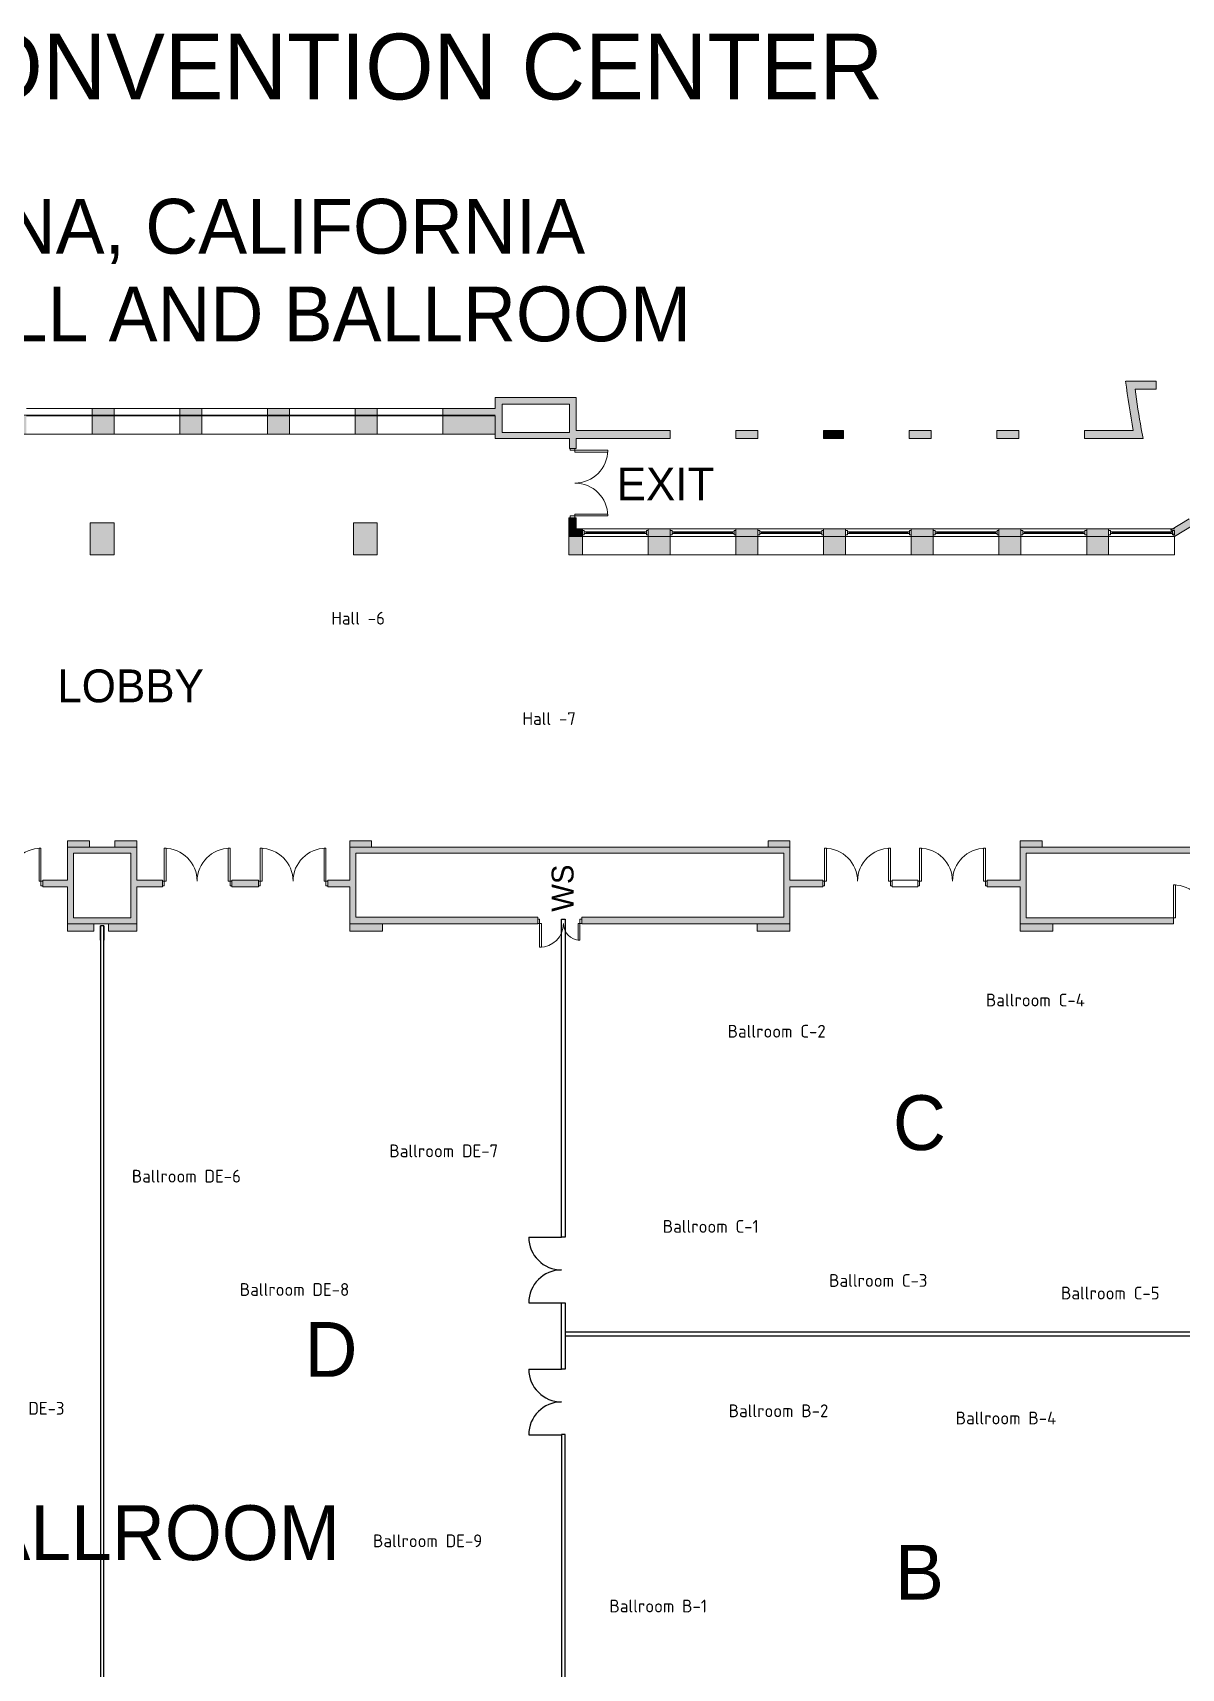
# Model space of a CAD drawing. Header units: inches. Extents: x 619 to 4391, y -2787 to -96.
# Drawn here: x 2310 to 3568, y -1887 to -96 of the extents above; entities that cross this region are included whole.
import ezdxf
from ezdxf.enums import TextEntityAlignment as Align

# ---------------------------------------------------------------- set-up
doc = ezdxf.new("R2010")
doc.units = ezdxf.units.IN
doc.header["$LTSCALE"] = 100
doc.header["$MEASUREMENT"] = 0
doc.linetypes.add('DASHED', pattern=[19.05, 12.7, -6.35])
for name, color, linetype, lineweight, true_color in [('AP-Name', 176, 'CONTINUOUS', 18, 0x000080), ('bldg_airwall_text', 176, 'CONTINUOUS', 25, 0x000080), ('bldg_text1', 96, 'CONTINUOUS', 25, 0x008000), ('bldg_title', 96, 'CONTINUOUS', 25, 0x008000)]:
    doc.layers.add(name, color=color, linetype=linetype, lineweight=lineweight, true_color=true_color)
for name, color, linetype, lineweight in [('bldg_airwall', 52, 'DASHED', 25), ('bldg_doors', 7, 'CONTINUOUS', 13), ('bldg_glass', 7, 'CONTINUOUS', 13), ('bldg_text90', 94, 'CONTINUOUS', 25), ('bldg_wallint', 7, 'CONTINUOUS', 13), ('bldg_wallintsol', 7, 'CONTINUOUS', 13)]:
    doc.layers.add(name, color=color, linetype=linetype, lineweight=lineweight)
doc.styles.add('bldgtx36', font='bldgtx36')
doc.styles.add('iso3098', font='iso3098')
doc.styles.add('showtx60', font='showtx60')

msp = doc.modelspace()

# ---------------------------------------------------------------- hatches: boundary and pattern name
at = {"layer": 'bldg_wallintsol'}
h = msp.add_hatch(color=256, dxfattribs=at)
edge = h.paths.add_edge_path(flags=0)
edge.add_line((3517.4, -486.3), (3540.4, -486.3))
edge.add_line((3540.4, -486.3), (3540.4, -477.3))
edge.add_line((3540.4, -477.3), (3507.1, -477.3))
edge.add_arc((4745, -315.3), 1248.5, 187.4556, 189.9629)
edge.add_line((3515.3, -531.3), (3462.2, -531.3))
edge.add_line((3462.2, -531.3), (3462.2, -540.3))
edge.add_line((3462.2, -540.3), (3526.1, -540.3))
edge.add_line((3526.1, -540.3), (3524.2, -529.8))
edge.add_arc((4745, -315.3), 1239.5, 187.9299, 189.9629, ccw=False)
h = msp.add_hatch(color=256, dxfattribs=at)
h.paths.add_polyline_path([(2905.6, -495.3), (2816.9, -495.3), (2816.9, -507.3), (2759.5, -507.3), (2759.5, -515.5), (2816.9, -515.5), (2816.9, -540.3), (2898.1, -540.3), (2898.1, -551), (2905.6, -551), (2905.6, -540.3), (3008.4, -540.3), (3008.4, -531.3), (2905.6, -531.3)], flags=0)
h.paths.add_polyline_path([(2898.1, -533.7), (2824.4, -533.7), (2824.4, -502.8), (2898.1, -502.8)], flags=0)
h = msp.add_hatch(color=256, dxfattribs=at)
h.paths.add_polyline_path([(2207.5, -515.5), (2183.5, -515.5), (2183.5, -535.3), (2207.5, -535.3)], flags=0)
h.paths.add_polyline_path([(2303.5, -515.5), (2279.5, -515.5), (2279.5, -535.3), (2303.5, -535.3)], flags=0)
h.paths.add_polyline_path([(2399.5, -515.5), (2375.5, -515.5), (2375.5, -535.3), (2399.5, -535.3)], flags=0)
for points in [[(2399.5, -507.3), (2375.5, -507.3), (2375.5, -515.5), (2399.5, -515.5)], [(2495.5, -507.3), (2471.5, -507.3), (2471.5, -515.5), (2495.5, -515.5)], [(2591.5, -507.3), (2567.5, -507.3), (2567.5, -515.5), (2591.5, -515.5)], [(2687.5, -507.3), (2663.5, -507.3), (2663.5, -515.5), (2687.5, -515.5)], [(2816.9, -515.5), (2759.5, -515.5), (2759.5, -535.3), (2816.9, -535.3)], [(3104.4, -531.3), (3080.4, -531.3), (3080.4, -540.3), (3104.4, -540.3)], [(3198.2, -531.3), (3176.4, -531.3), (3176.4, -540.3), (3198.2, -540.3)], [(3294.2, -531.3), (3270.2, -531.3), (3270.2, -540.3), (3294.2, -540.3)], [(3390.2, -531.3), (3366.2, -531.3), (3366.2, -540.3), (3390.2, -540.3)], [(2399.5, -632.7), (2373.5, -632.7), (2373.5, -667.7), (2399.5, -667.7)], [(2687.5, -632.7), (2661.5, -632.7), (2661.5, -667.7), (2687.5, -667.7)], [(2912.4, -639.3), (2905.6, -639.3), (2905.6, -627), (2897.5, -627), (2897.5, -647.5), (2912.4, -647.5)], [(3008.4, -639.3), (2984.4, -639.3), (2984.4, -647.5), (3008.4, -647.5)], [(3104.4, -639.3), (3080.4, -639.3), (3080.4, -647.5), (3104.4, -647.5)], [(3200.4, -639.3), (3176.4, -639.3), (3176.4, -647.5), (3200.4, -647.5)], [(3296.4, -639.3), (3272.4, -639.3), (3272.4, -647.5), (3296.4, -647.5)], [(3392.4, -639.3), (3368.4, -639.3), (3368.4, -647.5), (3392.4, -647.5)], [(3488.4, -639.3), (3464.4, -639.3), (3464.4, -647.5), (3488.4, -647.5)], [(3580.9, -635), (3576.7, -628.1), (3556.2, -640.5), (3560.4, -647.5)], [(2372.5, -980.7), (2348.5, -980.7), (2348.5, -987.7), (2372.5, -987.7)], [(2424.5, -980.7), (2400.5, -980.7), (2400.5, -987.7), (2424.5, -987.7)], [(2681.5, -980.7), (2657.5, -980.7), (2657.5, -987.7), (2681.5, -987.7)], [(3139.5, -980.7), (3115.5, -980.7), (3115.5, -987.7), (3139.5, -987.7)], [(3415.5, -980.7), (3391.5, -980.7), (3391.5, -987.7), (3415.5, -987.7)], [(3139.5, -1031), (3175.5, -1031), (3175.5, -1023.7), (3139.5, -1023.7), (3139.5, -987.7), (2657.5, -987.7), (2657.5, -1023.7), (2633.5, -1023.7), (2633.5, -1031), (2657.5, -1031), (2657.5, -1071.7), (2863.5, -1071.7), (2863.5, -1064.5), (2664.1, -1064.5), (2664.1, -1023.7), (2664.1, -994.4), (3132.8, -994.4), (3132.8, -1023.7), (3132.8, -1064.5), (2911.5, -1064.5), (2911.5, -1071.7), (3139.5, -1071.7)], [(3559.5, -1065.1), (3398.1, -1065.1), (3398.1, -1023.7), (3398.1, -994.4), (3631.7, -994.4), (3631.7, -987.7), (3391.5, -987.7), (3391.5, -1023.7), (3355.5, -1023.7), (3355.5, -1031), (3391.5, -1031), (3391.5, -1071.7), (3559.5, -1071.7)], [(2557.5, -1023.7), (2552.5, -1023.7), (2533.5, -1023.7), (2528.5, -1023.7), (2528.5, -1031), (2557.5, -1031)], [(2377.5, -1071.7), (2348.5, -1071.7), (2348.5, -1079.7), (2377.5, -1079.7)], [(2424.5, -1071.7), (2393.5, -1071.7), (2393.5, -1079.7), (2424.5, -1079.7)], [(2693.5, -1071.7), (2657.5, -1071.7), (2657.5, -1079.7), (2693.5, -1079.7)], [(3139.5, -1071.7), (3103.5, -1071.7), (3103.5, -1079.7), (3139.5, -1079.7)], [(3427.5, -1071.7), (3391.5, -1071.7), (3391.5, -1079.7), (3427.5, -1079.7)]]:
    msp.add_hatch(color=256, dxfattribs=at).paths.add_polyline_path(points, flags=0)
h = msp.add_hatch(color=256, dxfattribs=at)
h.paths.add_polyline_path([(2495.5, -515.5), (2471.5, -515.5), (2471.5, -535.3), (2495.5, -535.3)], flags=0)
h.paths.add_polyline_path([(2591.5, -515.5), (2567.5, -515.5), (2567.5, -535.3), (2591.5, -535.3)], flags=0)
h.paths.add_polyline_path([(2687.5, -515.5), (2663.5, -515.5), (2663.5, -535.3), (2687.5, -535.3)], flags=0)
h = msp.add_hatch(color=256, dxfattribs=at)
h.paths.add_polyline_path([(2912.4, -647.5), (2897.5, -647.5), (2897.5, -667.7), (2912.4, -667.7)], flags=0)
h.paths.add_polyline_path([(3008.4, -647.5), (2984.4, -647.5), (2984.4, -667.7), (3008.4, -667.7)], flags=0)
h.paths.add_polyline_path([(3104.4, -647.5), (3080.4, -647.5), (3080.4, -667.7), (3104.4, -667.7)], flags=0)
h.paths.add_polyline_path([(3200.4, -647.5), (3176.4, -647.5), (3176.4, -667.7), (3200.4, -667.7)], flags=0)
h = msp.add_hatch(color=256, dxfattribs=at)
h.paths.add_polyline_path([(3296.4, -647.5), (3272.4, -647.5), (3272.4, -667.7), (3296.4, -667.7)], flags=0)
h.paths.add_polyline_path([(3392.4, -647.5), (3368.4, -647.5), (3368.4, -667.7), (3392.4, -667.7)], flags=0)
h.paths.add_polyline_path([(3488.4, -647.5), (3464.4, -647.5), (3464.4, -667.7), (3488.4, -667.7)], flags=0)
h = msp.add_hatch(color=256, dxfattribs=at)
h.paths.add_polyline_path([(2424.5, -1031), (2452.5, -1031), (2452.5, -1023.7), (2424.5, -1023.7), (2424.5, -987.7), (2348.5, -987.7), (2348.5, -1023.7), (2321.5, -1023.7), (2321.5, -1031), (2348.5, -1031), (2348.5, -1071.7), (2424.5, -1071.7)], flags=0)
h.paths.add_polyline_path([(2355.1, -1023.7), (2355.1, -994.4), (2417.8, -994.4), (2417.8, -1023.7), (2417.8, -1065.1), (2355.1, -1065.1)], flags=0)

# ---------------------------------------------------------------- linework, layer by layer
at = {"layer": 'bldg_airwall'}
for p, q in [((2384.5, -1089.7), (2384.5, -1073.7)), ((2388.5, -1073.7), (2388.5, -1089.7)), ((2889.5, -1194.8), (2889.5, -1144.3)), ((2893.5, -1144.3), (2893.5, -1194.8))]:
    msp.add_line(p, q, dxfattribs=at)
at = {"layer": 'bldg_airwall', "linetype": 'CONTINUOUS'}
for p, q in [((2853.5, -1414.7), (2889.5, -1414.7)), ((2853.5, -1486.7), (2889.5, -1486.7)), ((2853.5, -1559.2), (2889.5, -1559.2)), ((2853.5, -1631.2), (2889.5, -1631.2))]:
    msp.add_line(p, q, dxfattribs=at)
at = {"layer": 'bldg_airwall'}
for points in [[(2388.5, -1073.7), (2384.5, -1073.7), (2384.5, -1915.7), (2388.5, -1915.7)], [(2889.5, -1066.7), (2893.5, -1066.7), (2893.5, -1414.7), (2889.5, -1414.7)], [(2889.5, -1486.7), (2893.5, -1486.7), (2893.5, -1559.2), (2889.5, -1559.2)], [(3607.5, -1518.7), (2893.5, -1518.7), (2893.5, -1522.7), (3607.5, -1522.7)], [(2893.5, -1631), (2889.5, -1631), (2889.5, -2497.2), (2893.5, -2497.2)]]:
    msp.add_lwpolyline(points, close=True, dxfattribs=at)
at = {"layer": 'bldg_airwall', "linetype": 'CONTINUOUS'}
for centre, start, end in [((2889.5, -1414.7), 180, 270), ((2889.5, -1486.7), 90, 180), ((2889.5, -1559.2), 180, 270), ((2889.5, -1631.2), 90, 180)]:
    msp.add_arc(centre, 36, start, end, dxfattribs=at)
at = {"layer": 'bldg_doors'}
for p, q in [((2899, -553), (2899, -551)), ((2899, -551), (2904, -551)), ((2904, -553), (2899, -553)), ((2904, -551), (2904, -553)), ((2904, -553), (2904, -555)), ((2940, -553), (2904, -553)), ((2904, -555), (2940, -555)), ((2940, -555), (2940, -553)), ((2899, -625), (2899, -627)), ((2904, -625), (2899, -625)), ((2904, -625), (2904, -623)), ((2904, -623), (2940, -623)), ((2940, -625), (2904, -625)), ((2904, -627), (2904, -625)), ((2940, -623), (2940, -625)), ((2899, -627), (2904, -627)), ((2317.5, -1024.9), (2317.5, -988.9)), ((2317.5, -988.9), (2319.5, -988.9)), ((2319.5, -988.9), (2319.5, -1024.9)), ((2456.5, -988.9), (2454.5, -988.9)), ((2454.5, -988.9), (2454.5, -1024.9)), ((2456.5, -1024.9), (2456.5, -988.9)), ((2524.5, -1024.9), (2524.5, -988.9)), ((2524.5, -988.9), (2526.5, -988.9)), ((2526.5, -988.9), (2526.5, -1024.9)), ((2561.5, -988.9), (2559.5, -988.9)), ((2559.5, -988.9), (2559.5, -1024.9)), ((2561.5, -1024.9), (2561.5, -988.9)), ((2629.5, -1024.9), (2629.5, -988.9)), ((2629.5, -988.9), (2631.5, -988.9)), ((2631.5, -988.9), (2631.5, -1024.9)), ((3179.5, -988.9), (3177.5, -988.9)), ((3177.5, -988.9), (3177.5, -1024.9)), ((3179.5, -1024.9), (3179.5, -988.9)), ((3247.5, -1024.9), (3247.5, -988.9)), ((3247.5, -988.9), (3249.5, -988.9)), ((3249.5, -988.9), (3249.5, -1024.9)), ((3283.5, -988.9), (3281.5, -988.9)), ((3281.5, -988.9), (3281.5, -1024.9)), ((3283.5, -1024.9), (3283.5, -988.9)), ((3351.5, -1024.9), (3351.5, -988.9)), ((3351.5, -988.9), (3353.5, -988.9)), ((3353.5, -988.9), (3353.5, -1024.9)), ((2319.5, -1024.9), (2317.5, -1024.9)), ((2321.5, -1024.9), (2319.5, -1024.9)), ((2319.5, -1024.9), (2319.5, -1029.9)), ((2319.5, -1029.9), (2321.5, -1029.9)), ((2321.5, -1029.9), (2321.5, -1024.9)), ((2452.5, -1029.9), (2452.5, -1024.9)), ((2452.5, -1024.9), (2454.5, -1024.9)), ((2454.5, -1029.9), (2452.5, -1029.9)), ((2454.5, -1024.9), (2456.5, -1024.9)), ((2454.5, -1024.9), (2454.5, -1029.9)), ((2526.5, -1024.9), (2524.5, -1024.9)), ((2528.5, -1024.9), (2526.5, -1024.9)), ((2526.5, -1024.9), (2526.5, -1029.9)), ((2526.5, -1029.9), (2528.5, -1029.9)), ((2528.5, -1029.9), (2528.5, -1024.9)), ((2557.5, -1029.9), (2557.5, -1024.9)), ((2557.5, -1024.9), (2559.5, -1024.9)), ((2559.5, -1029.9), (2557.5, -1029.9)), ((2559.5, -1024.9), (2561.5, -1024.9)), ((2559.5, -1024.9), (2559.5, -1029.9)), ((2631.5, -1024.9), (2629.5, -1024.9)), ((2633.5, -1024.9), (2631.5, -1024.9)), ((2631.5, -1024.9), (2631.5, -1029.9)), ((2631.5, -1029.9), (2633.5, -1029.9)), ((2633.5, -1029.9), (2633.5, -1024.9)), ((3175.5, -1029.9), (3175.5, -1024.9)), ((3175.5, -1024.9), (3177.5, -1024.9)), ((3177.5, -1029.9), (3175.5, -1029.9)), ((3177.5, -1024.9), (3179.5, -1024.9)), ((3177.5, -1024.9), (3177.5, -1029.9)), ((3249.5, -1024.9), (3247.5, -1024.9)), ((3251.5, -1024.9), (3249.5, -1024.9)), ((3249.5, -1024.9), (3249.5, -1029.9)), ((3249.5, -1029.9), (3251.5, -1029.9)), ((3251.5, -1029.9), (3251.5, -1024.9)), ((3279.5, -1029.9), (3279.5, -1024.9)), ((3279.5, -1024.9), (3281.5, -1024.9)), ((3281.5, -1029.9), (3279.5, -1029.9)), ((3281.5, -1024.9), (3283.5, -1024.9)), ((3281.5, -1024.9), (3281.5, -1029.9)), ((3353.5, -1024.9), (3351.5, -1024.9)), ((3355.5, -1024.9), (3353.5, -1024.9)), ((3353.5, -1024.9), (3353.5, -1029.9)), ((3353.5, -1029.9), (3355.5, -1029.9)), ((3355.5, -1029.9), (3355.5, -1024.9)), ((3561.5, -1029.1), (3559.5, -1029.1)), ((3559.5, -1029.1), (3559.5, -1065.1)), ((3561.5, -1065.1), (3561.5, -1029.1)), ((2865.5, -1066.4), (2863.5, -1066.4)), ((2863.5, -1066.4), (2863.5, -1071.4)), ((2863.5, -1071.4), (2865.5, -1071.4)), ((2865.5, -1071.4), (2865.5, -1066.4)), ((2865.5, -1071.4), (2867.5, -1071.4)), ((2865.5, -1097.4), (2865.5, -1071.4)), ((2867.5, -1071.4), (2867.5, -1097.4)), ((2907.5, -1089.4), (2907.5, -1071.4)), ((2907.5, -1071.4), (2909.5, -1071.4)), ((2909.5, -1066.4), (2911.5, -1066.4)), ((2909.5, -1071.4), (2909.5, -1066.4)), ((2909.5, -1071.4), (2909.5, -1089.4)), ((2911.5, -1071.4), (2909.5, -1071.4)), ((2911.5, -1066.4), (2911.5, -1071.4)), ((3559.5, -1065.1), (3561.5, -1065.1)), ((2909.5, -1089.4), (2907.5, -1089.4)), ((2867.5, -1097.4), (2865.5, -1097.4))]:
    msp.add_line(p, q, dxfattribs=at)
for centre, radius, start, end in [((2904, -553), 36, 270, 0), ((2904, -625), 36, 0, 90), ((2319.5, -1024.9), 36, 90, 180), ((2454.5, -1024.9), 36, 0, 90), ((2526.5, -1024.9), 36, 90, 180), ((2559.5, -1024.9), 36, 0, 90), ((2631.5, -1024.9), 36, 90, 180), ((3177.5, -1024.9), 36, 0, 90), ((3249.5, -1024.9), 36, 90, 180), ((3281.5, -1024.9), 36, 0, 90), ((3353.5, -1024.9), 36, 90, 180), ((3559.5, -1065.1), 36, 0, 90), ((2865.5, -1071.4), 26, -90, 0), ((2909.5, -1071.4), 18, 180, 270)]:
    msp.add_arc(centre, radius, start, end, dxfattribs=at)
at = {"layer": 'bldg_glass'}
for p, q in [((2375.5, -507.3), (2303.5, -507.3)), ((2375.5, -515.5), (2303.5, -515.5)), ((2471.5, -507.3), (2399.5, -507.3)), ((2471.5, -515.5), (2399.5, -515.5)), ((2567.5, -507.3), (2495.5, -507.3)), ((2567.5, -515.5), (2495.5, -515.5)), ((2663.5, -507.3), (2591.5, -507.3)), ((2663.5, -515.5), (2591.5, -515.5)), ((2759.5, -507.3), (2687.5, -507.3)), ((2759.5, -515.5), (2687.5, -515.5)), ((2984.4, -639.3), (2912.4, -639.3)), ((2912.4, -645.8), (2912.4, -641)), ((2912.4, -641), (2914.4, -641)), ((2914.4, -641), (2914.4, -645.8)), ((2914.4, -644.4), (2914.4, -642.4)), ((2914.4, -642.4), (2982.4, -642.4)), ((2982.4, -644.4), (2914.4, -644.4)), ((2916.3, -642.4), (2916.3, -644.4)), ((2980.5, -643.4), (2916.3, -643.4)), ((2980.5, -642.4), (2980.5, -644.4)), ((2984.4, -641), (2982.4, -641)), ((2982.4, -641), (2982.4, -645.8)), ((2982.4, -642.4), (2982.4, -644.4)), ((2984.4, -645.8), (2984.4, -641)), ((3080.4, -639.3), (3008.4, -639.3)), ((3008.4, -645.8), (3008.4, -641)), ((3008.4, -641), (3010.4, -641)), ((3008.4, -645.8), (3008.4, -641)), ((3010.4, -641), (3010.4, -645.8)), ((3010.4, -644.4), (3010.4, -642.4)), ((3010.4, -642.4), (3078.4, -642.4)), ((3078.4, -644.4), (3010.4, -644.4)), ((3012.3, -642.4), (3012.3, -644.4)), ((3076.5, -643.4), (3012.3, -643.4)), ((3076.5, -642.4), (3076.5, -644.4)), ((3080.4, -641), (3078.4, -641)), ((3078.4, -641), (3078.4, -645.8)), ((3078.4, -642.4), (3078.4, -644.4)), ((3080.4, -645.8), (3080.4, -641)), ((3176.4, -639.3), (3104.4, -639.3)), ((3104.4, -645.8), (3104.4, -641)), ((3104.4, -641), (3106.4, -641)), ((3106.4, -641), (3106.4, -645.8)), ((3106.4, -644.4), (3106.4, -642.4)), ((3106.4, -642.4), (3174.4, -642.4)), ((3174.4, -644.4), (3106.4, -644.4)), ((3108.3, -642.4), (3108.3, -644.4)), ((3172.5, -643.4), (3108.3, -643.4)), ((3172.5, -642.4), (3172.5, -644.4)), ((3176.4, -641), (3174.4, -641)), ((3174.4, -641), (3174.4, -645.8)), ((3174.4, -642.4), (3174.4, -644.4)), ((3176.4, -645.8), (3176.4, -641)), ((3272.4, -639.3), (3200.4, -639.3)), ((3200.4, -645.8), (3200.4, -641)), ((3200.4, -641), (3202.4, -641)), ((3202.4, -641), (3202.4, -645.8)), ((3202.4, -644.4), (3202.4, -642.4)), ((3202.4, -642.4), (3270.4, -642.4)), ((3270.4, -644.4), (3202.4, -644.4)), ((3204.3, -642.4), (3204.3, -644.4)), ((3268.5, -643.4), (3204.3, -643.4)), ((3268.5, -642.4), (3268.5, -644.4)), ((3272.4, -641), (3270.4, -641)), ((3270.4, -641), (3270.4, -645.8)), ((3270.4, -642.4), (3270.4, -644.4)), ((3272.4, -645.8), (3272.4, -641)), ((3368.4, -639.3), (3296.4, -639.3)), ((3296.4, -645.8), (3296.4, -641)), ((3296.4, -641), (3298.4, -641)), ((3298.4, -641), (3298.4, -645.8)), ((3298.4, -644.4), (3298.4, -642.4)), ((3298.4, -642.4), (3366.4, -642.4)), ((3366.4, -644.4), (3298.4, -644.4)), ((3300.3, -642.4), (3300.3, -644.4)), ((3364.5, -643.4), (3300.3, -643.4)), ((3364.5, -642.4), (3364.5, -644.4)), ((3368.4, -641), (3366.4, -641)), ((3366.4, -641), (3366.4, -645.8)), ((3366.4, -642.4), (3366.4, -644.4)), ((3368.4, -645.8), (3368.4, -641)), ((3464.4, -639.3), (3392.4, -639.3)), ((3392.4, -645.8), (3392.4, -641)), ((3392.4, -641), (3394.4, -641)), ((3394.4, -641), (3394.4, -645.8)), ((3394.4, -644.4), (3394.4, -642.4)), ((3394.4, -642.4), (3462.4, -642.4)), ((3462.4, -644.4), (3394.4, -644.4)), ((3396.3, -642.4), (3396.3, -644.4)), ((3460.5, -643.4), (3396.3, -643.4)), ((3460.5, -642.4), (3460.5, -644.4)), ((3464.4, -641), (3462.4, -641)), ((3462.4, -641), (3462.4, -645.8)), ((3462.4, -642.4), (3462.4, -644.4)), ((3464.4, -645.8), (3464.4, -641)), ((3560.4, -639.3), (3488.4, -639.3)), ((3488.4, -645.8), (3488.4, -641)), ((3488.4, -641), (3490.4, -641)), ((3490.4, -641), (3490.4, -645.8)), ((3490.4, -644.4), (3490.4, -642.4)), ((3490.4, -642.4), (3558.4, -642.4)), ((3558.4, -644.4), (3490.4, -644.4)), ((3492.3, -642.4), (3492.3, -644.4)), ((3556.5, -643.4), (3492.3, -643.4)), ((3556.5, -642.4), (3556.5, -644.4)), ((3560.4, -641), (3558.4, -641)), ((3558.4, -641), (3558.4, -645.8)), ((3558.4, -642.4), (3558.4, -644.4)), ((3560.4, -645.8), (3560.4, -641)), ((2914.4, -645.8), (2912.4, -645.8)), ((2984.4, -647.5), (2912.4, -647.5)), ((2982.4, -645.8), (2984.4, -645.8)), ((3010.4, -645.8), (3008.4, -645.8)), ((3080.4, -647.5), (3008.4, -647.5)), ((3078.4, -645.8), (3080.4, -645.8)), ((3106.4, -645.8), (3104.4, -645.8)), ((3176.4, -647.5), (3104.4, -647.5)), ((3174.4, -645.8), (3176.4, -645.8)), ((3202.4, -645.8), (3200.4, -645.8)), ((3272.4, -647.5), (3200.4, -647.5)), ((3270.4, -645.8), (3272.4, -645.8)), ((3298.4, -645.8), (3296.4, -645.8)), ((3368.4, -647.5), (3296.4, -647.5)), ((3366.4, -645.8), (3368.4, -645.8)), ((3394.4, -645.8), (3392.4, -645.8)), ((3464.4, -647.5), (3392.4, -647.5)), ((3462.4, -645.8), (3464.4, -645.8)), ((3490.4, -645.8), (3488.4, -645.8)), ((3560.4, -647.5), (3488.4, -647.5)), ((3558.4, -645.8), (3560.4, -645.8))]:
    msp.add_line(p, q, dxfattribs=at)
at = {"layer": 'bldg_wallint'}
for p, q in [((3540.4, -477.3), (3507.1, -477.3)), ((3540.4, -486.3), (3540.4, -477.3)), ((2816.9, -495.3), (2816.9, -507.3)), ((2905.6, -495.3), (2816.9, -495.3)), ((2905.6, -531.3), (2905.6, -495.3)), ((3517.4, -486.3), (3540.4, -486.3)), ((1975.4, -514.5), (2816.9, -514.5)), ((2399.5, -507.3), (2375.5, -507.3)), ((2375.5, -507.3), (2375.5, -515.5)), ((2375.5, -515.5), (2399.5, -515.5)), ((2375.5, -515.5), (2375.5, -535.3)), ((2399.5, -515.5), (2399.5, -507.3)), ((2399.5, -515.5), (2399.5, -535.3)), ((2495.5, -507.3), (2471.5, -507.3)), ((2471.5, -507.3), (2471.5, -515.5)), ((2471.5, -515.5), (2495.5, -515.5)), ((2471.5, -515.5), (2471.5, -535.3)), ((2495.5, -515.5), (2495.5, -507.3)), ((2495.5, -515.5), (2495.5, -535.3)), ((2591.5, -507.3), (2567.5, -507.3)), ((2567.5, -507.3), (2567.5, -515.5)), ((2567.5, -515.5), (2591.5, -515.5)), ((2567.5, -515.5), (2567.5, -535.3)), ((2591.5, -515.5), (2591.5, -507.3)), ((2591.5, -515.5), (2591.5, -535.3)), ((2687.5, -507.3), (2663.5, -507.3)), ((2663.5, -507.3), (2663.5, -515.5)), ((2663.5, -515.5), (2687.5, -515.5)), ((2663.5, -515.5), (2663.5, -535.3)), ((2687.5, -515.5), (2687.5, -507.3)), ((2687.5, -515.5), (2687.5, -535.3)), ((2816.9, -507.3), (2759.5, -507.3)), ((2759.5, -507.3), (2759.5, -515.5)), ((2759.5, -515.5), (2816.9, -515.5)), ((2759.5, -515.5), (2759.5, -535.3)), ((2816.9, -515.5), (2816.9, -540.3)), ((2824.4, -533.7), (2824.4, -502.8)), ((2824.4, -502.8), (2898.1, -502.8)), ((2898.1, -502.8), (2898.1, -533.7)), ((2816.9, -535.3), (1975.4, -535.3)), ((2898.1, -533.7), (2824.4, -533.7)), ((3008.4, -531.3), (2905.6, -531.3)), ((3008.4, -540.3), (3008.4, -531.3)), ((3104.4, -531.3), (3080.4, -531.3)), ((3080.4, -531.3), (3080.4, -540.3)), ((3104.4, -540.3), (3104.4, -531.3)), ((3198.2, -531.3), (3176.4, -531.3)), ((3176.4, -531.3), (3176.4, -540.3)), ((3198.2, -540.3), (3198.2, -531.3)), ((3294.2, -531.3), (3270.2, -531.3)), ((3270.2, -531.3), (3270.2, -540.3)), ((3294.2, -540.3), (3294.2, -531.3)), ((3390.2, -531.3), (3366.2, -531.3)), ((3366.2, -531.3), (3366.2, -540.3)), ((3390.2, -540.3), (3390.2, -531.3)), ((3515.3, -531.3), (3462.2, -531.3)), ((3462.2, -531.3), (3462.2, -540.3)), ((3526.1, -540.3), (3524.2, -529.8)), ((2816.9, -540.3), (2898.1, -540.3)), ((2898.1, -540.3), (2898.1, -551)), ((2898.1, -551), (2905.6, -551)), ((2905.6, -540.3), (3008.4, -540.3)), ((2905.6, -551), (2905.6, -540.3)), ((3080.4, -540.3), (3104.4, -540.3)), ((3176.4, -540.3), (3198.2, -540.3)), ((3270.2, -540.3), (3294.2, -540.3)), ((3366.2, -540.3), (3390.2, -540.3)), ((3462.2, -540.3), (3526.1, -540.3)), ((2373.5, -632.7), (2399.5, -632.7)), ((2373.5, -667.7), (2373.5, -632.7)), ((2399.5, -667.7), (2399.5, -632.7)), ((2661.5, -632.7), (2687.5, -632.7)), ((2661.5, -667.7), (2661.5, -632.7)), ((2687.5, -667.7), (2687.5, -632.7)), ((2897.5, -627), (2897.5, -647.5)), ((2905.6, -627), (2897.5, -627)), ((2905.6, -639.3), (2905.6, -627)), ((3008.4, -639.3), (2905.6, -639.3)), ((2912.4, -647.5), (2912.4, -639.3)), ((3008.4, -639.3), (2984.4, -639.3)), ((2984.4, -639.3), (2984.4, -647.5)), ((3008.4, -647.5), (3008.4, -639.3)), ((3008.4, -647.5), (3008.4, -639.3)), ((3104.4, -639.3), (3080.4, -639.3)), ((3080.4, -639.3), (3080.4, -647.5)), ((3104.4, -647.5), (3104.4, -639.3)), ((3200.4, -639.3), (3176.4, -639.3)), ((3176.4, -639.3), (3176.4, -647.5)), ((3200.4, -647.5), (3200.4, -639.3)), ((3296.4, -639.3), (3272.4, -639.3)), ((3272.4, -639.3), (3272.4, -647.5)), ((3296.4, -647.5), (3296.4, -639.3)), ((3392.4, -639.3), (3368.4, -639.3)), ((3368.4, -639.3), (3368.4, -647.5)), ((3392.4, -647.5), (3392.4, -639.3)), ((3488.4, -639.3), (3464.4, -639.3)), ((3464.4, -639.3), (3464.4, -647.5)), ((3488.4, -647.5), (3488.4, -639.3)), ((3576.7, -628.1), (3556.2, -640.5)), ((3560.4, -647.5), (3580.9, -635)), ((2897.5, -647.5), (3008.4, -647.5)), ((2897.5, -647.5), (2897.5, -667.7)), ((2912.4, -667.7), (2912.4, -647.5)), ((2984.4, -647.5), (3008.4, -647.5)), ((2984.4, -667.7), (2984.4, -647.5)), ((3008.4, -667.7), (3008.4, -647.5)), ((3080.4, -647.5), (3104.4, -647.5)), ((3080.4, -667.7), (3080.4, -647.5)), ((3104.4, -667.7), (3104.4, -647.5)), ((3176.4, -647.5), (3200.4, -647.5)), ((3176.4, -667.7), (3176.4, -647.5)), ((3200.4, -667.7), (3200.4, -647.5)), ((3272.4, -647.5), (3296.4, -647.5)), ((3272.4, -667.7), (3272.4, -647.5)), ((3296.4, -667.7), (3296.4, -647.5)), ((3368.4, -647.5), (3392.4, -647.5)), ((3368.4, -667.7), (3368.4, -647.5)), ((3392.4, -667.7), (3392.4, -647.5)), ((3464.4, -647.5), (3488.4, -647.5)), ((3464.4, -667.7), (3464.4, -647.5)), ((3488.4, -667.7), (3488.4, -647.5)), ((3560.4, -667.7), (3560.4, -647.5)), ((2373.5, -667.7), (2399.5, -667.7)), ((2661.5, -667.7), (2687.5, -667.7)), ((2897.5, -667.7), (2912.4, -667.7)), ((3560.4, -667.7), (2912.4, -667.7)), ((2348.5, -987.7), (2348.5, -980.7)), ((2348.5, -980.7), (2372.5, -980.7)), ((2372.5, -980.7), (2372.5, -987.7)), ((2424.5, -980.7), (2400.5, -980.7)), ((2400.5, -980.7), (2400.5, -987.7)), ((2424.5, -987.7), (2424.5, -980.7)), ((2657.5, -987.7), (2657.5, -980.7)), ((2657.5, -980.7), (2681.5, -980.7)), ((2681.5, -980.7), (2681.5, -987.7)), ((3115.5, -987.7), (3115.5, -980.7)), ((3115.5, -980.7), (3139.5, -980.7)), ((3139.5, -980.7), (3139.5, -987.7)), ((3391.5, -987.7), (3391.5, -980.7)), ((3391.5, -980.7), (3415.5, -980.7)), ((3415.5, -980.7), (3415.5, -987.7)), ((2348.5, -987.7), (2348.5, -1023.7)), ((2424.5, -987.7), (2348.5, -987.7)), ((2355.1, -1023.7), (2355.1, -994.4)), ((2355.1, -994.4), (2417.8, -994.4)), ((2417.8, -994.4), (2417.8, -1023.7)), ((2424.5, -1023.7), (2424.5, -987.7)), ((3139.5, -987.7), (2657.5, -987.7)), ((2657.5, -987.7), (2657.5, -1023.7)), ((2664.1, -994.4), (3132.8, -994.4)), ((2664.1, -1023.7), (2664.1, -994.4)), ((3132.8, -994.4), (3132.8, -1023.7)), ((3139.5, -1023.7), (3139.5, -987.7)), ((3391.5, -987.7), (3391.5, -1023.7)), ((3631.7, -987.7), (3391.5, -987.7)), ((3398.1, -994.4), (3631.7, -994.4)), ((3398.1, -1023.7), (3398.1, -994.4)), ((2321.5, -1023.7), (2321.5, -1031)), ((2348.5, -1023.7), (2321.5, -1023.7)), ((2321.5, -1031), (2348.5, -1031)), ((2348.5, -1031), (2348.5, -1071.7)), ((2355.1, -1065.1), (2355.1, -1023.7)), ((2417.8, -1023.7), (2417.8, -1065.1)), ((2452.5, -1023.7), (2424.5, -1023.7)), ((2424.5, -1031), (2452.5, -1031)), ((2424.5, -1071.7), (2424.5, -1031)), ((2452.5, -1031), (2452.5, -1023.7)), ((2528.5, -1023.7), (2528.5, -1031)), ((2533.5, -1023.7), (2528.5, -1023.7)), ((2528.5, -1031), (2557.5, -1031)), ((2552.5, -1023.7), (2533.5, -1023.7)), ((2557.5, -1023.7), (2552.5, -1023.7)), ((2557.5, -1031), (2557.5, -1023.7)), ((2633.5, -1023.7), (2633.5, -1031)), ((2657.5, -1023.7), (2633.5, -1023.7)), ((2633.5, -1031), (2657.5, -1031)), ((2657.5, -1031), (2657.5, -1071.7)), ((2664.1, -1064.5), (2664.1, -1023.7)), ((3132.8, -1023.7), (3132.8, -1064.5)), ((3175.5, -1023.7), (3139.5, -1023.7)), ((3139.5, -1031), (3175.5, -1031)), ((3139.5, -1071.7), (3139.5, -1031)), ((3175.5, -1031), (3175.5, -1023.7)), ((3251.5, -1023.7), (3251.5, -1031)), ((3256.5, -1023.7), (3251.5, -1023.7)), ((3251.5, -1031), (3279.5, -1031)), ((3274.5, -1023.7), (3256.5, -1023.7)), ((3279.5, -1023.7), (3274.5, -1023.7)), ((3279.5, -1031), (3279.5, -1023.7)), ((3355.5, -1023.7), (3355.5, -1031)), ((3391.5, -1023.7), (3355.5, -1023.7)), ((3355.5, -1031), (3391.5, -1031)), ((3391.5, -1031), (3391.5, -1071.7)), ((3398.1, -1065.1), (3398.1, -1023.7)), ((2348.5, -1071.7), (2424.5, -1071.7)), ((2348.5, -1071.7), (2348.5, -1079.7)), ((2417.8, -1065.1), (2355.1, -1065.1)), ((2377.5, -1079.7), (2377.5, -1071.7)), ((2393.5, -1071.7), (2393.5, -1079.7)), ((2424.5, -1079.7), (2424.5, -1071.7)), ((2657.5, -1071.7), (2863.5, -1071.7)), ((2657.5, -1071.7), (2657.5, -1079.7)), ((2863.5, -1064.5), (2664.1, -1064.5)), ((2693.5, -1079.7), (2693.5, -1071.7)), ((2863.5, -1071.7), (2863.5, -1064.5)), ((3132.8, -1064.5), (2911.5, -1064.5)), ((2911.5, -1064.5), (2911.5, -1071.7)), ((2911.5, -1071.7), (3139.5, -1071.7)), ((3103.5, -1071.7), (3103.5, -1079.7)), ((3139.5, -1079.7), (3139.5, -1071.7)), ((3391.5, -1071.7), (3559.5, -1071.7)), ((3391.5, -1071.7), (3391.5, -1079.7)), ((3559.5, -1065.1), (3398.1, -1065.1)), ((3427.5, -1079.7), (3427.5, -1071.7)), ((3559.5, -1065.1), (3559.5, -1071.7)), ((2348.5, -1079.7), (2377.5, -1079.7)), ((2393.5, -1079.7), (2424.5, -1079.7)), ((2657.5, -1079.7), (2693.5, -1079.7)), ((3103.5, -1079.7), (3139.5, -1079.7)), ((3391.5, -1079.7), (3427.5, -1079.7))]:
    msp.add_line(p, q, dxfattribs=at)
for radius, start, end in [(1248.5, 187.4556, 189.9629), (1239.5, -172.0701, -170.0371)]:
    msp.add_arc((4745, -315.3), radius, start, end, dxfattribs=at)
at = {"layer": 'bldg_wallintsol'}
msp.add_line((3560.4, -647.5), (3556.7, -640.2), dxfattribs=at)

# ---------------------------------------------------------------- texts
at = {"layer": 'AP-Name', "style": 'iso3098'}
for s, p in [('Hall -6', (2637.4, -744)), ('Hall -7', (2846.7, -853.9)), ('Ballroom C-4', (3354.1, -1162.1)), ('Ballroom C-2', (3071.3, -1196.3)), ('Ballroom DE-7', (2700.9, -1327.3)), ('Ballroom DE-6', (2419, -1355)), ('Ballroom C-1', (3000.3, -1410)), ('Ballroom DE-8', (2537.2, -1479.1)), ('Ballroom C-3', (3182.4, -1469.2)), ('Ballroom C-5', (3436.3, -1483)), ('Ballroom DE-3', (2226.1, -1609.2)), ('Ballroom B-2', (3072.4, -1611.9)), ('Ballroom B-4', (3321, -1619.8)), ('Ballroom DE-9', (2683, -1754.3)), ('Ballroom B-1', (2941.9, -1825.7))]:
    msp.add_text(s, height=14, dxfattribs=at).set_placement(p)
at = {"layer": 'bldg_airwall_text', "style": 'bldgtx36'}
for s, p in [('C', (3281.3, -1319.4)), ('D', (2637, -1567.7)), ('B', (3281.3, -1811.7))]:
    msp.add_text(s, height=60, dxfattribs=at).set_placement(p, align=Align.CENTER)
at = {"layer": 'bldg_text1', "style": 'bldgtx36'}
msp.add_text('BALLROOM', height=60, dxfattribs=at).set_placement((2423.8, -1768.4), align=Align.CENTER)
at = {"layer": 'bldg_text90', "style": 'bldgtx36'}
for s, p in [('EXIT', (3003.3, -608)), ('LOBBY', (2417.6, -829.1))]:
    msp.add_text(s, height=36, dxfattribs=at).set_placement(p, align=Align.CENTER)
msp.add_text('WS', height=24, rotation=90, dxfattribs=at).set_placement((2902.6, -1032.6), align=Align.CENTER)
at = {"layer": 'bldg_title', "style": 'showtx60'}
for s, height, p in [('PASADENA CONVENTION CENTER', 72, (2433.7, -168.9)), ('PASADENA, CALIFORNIA', 60, (2433.7, -337.8)), ('EXHIBIT HALL AND BALLROOM', 60, (2433.7, -433.8))]:
    msp.add_text(s, height=height, dxfattribs=at).set_placement(p, align=Align.CENTER)

doc.saveas('drawing.dxf')
